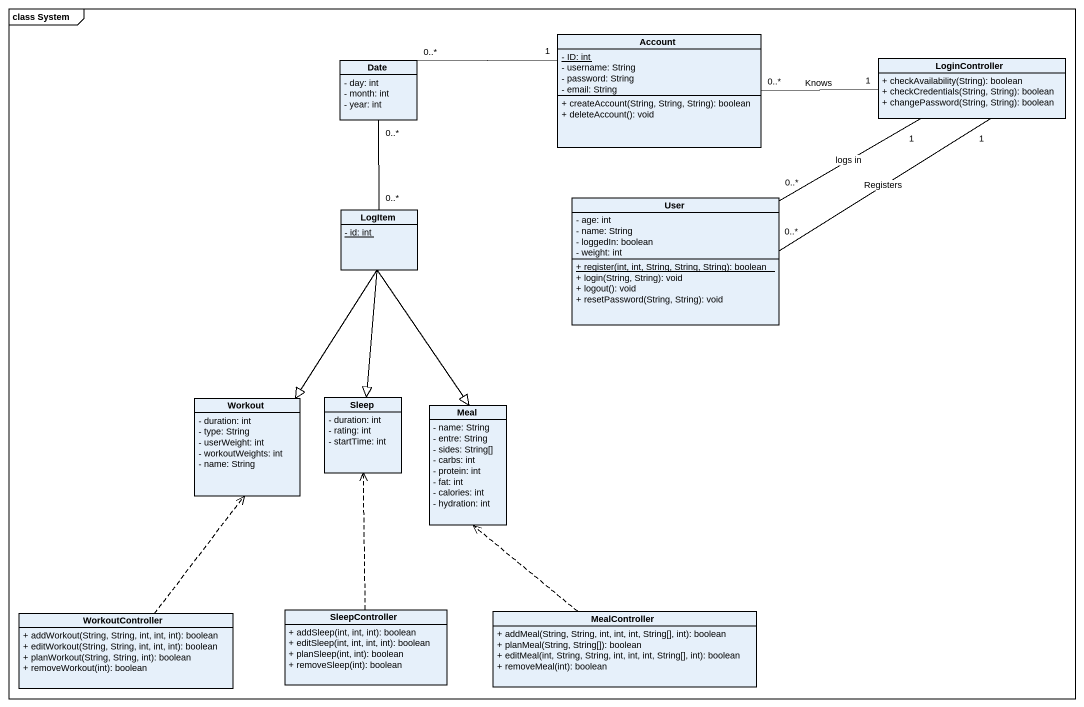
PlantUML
@startuml
mainframe class System
hide circle
hide empty members
skinparam classAttributeIconSize 0
class Account {
  {static} - ID: int
  - username: String
  - password: String
  - email: String
  + createAccount(String, String, String): boolean
  + deleteAccount(): void
}
class Date {
  - day: int
  - month: int
  - year: int
}
class LoginController {
  + checkAvailability(String): boolean
  + checkCredentials(String, String): boolean
  + changePassword(String, String): boolean
}
class LogItem {
  {static} - id: int
}
class User {
  - age: int
  - name: String
  - loggedIn: boolean
  - weight: int
  {static} + register(int, int, String, String, String): boolean
  + login(String, String): void
  + logout(): void
  + resetPassword(String, String): void
}
class Workout {
  - duration: int
  - type: String
  - userWeight: int
  - workoutWeights: int
  - name: String
}
class Sleep {
  - duration: int
  - rating: int
  - startTime: int
}
class Meal {
  - name: String
  - entre: String
  - sides: String[]
  - carbs: int
  - protein: int
  - fat: int
  - calories: int
  - hydration: int
}
class WorkoutController {
  + addWorkout(String, String, int, int, int): boolean
  + editWorkout(String, String, int, int, int): boolean
  + planWorkout(String, String, int): boolean
  + removeWorkout(int): boolean
}
class SleepController {
  + addSleep(int, int, int): boolean
  + editSleep(int, int, int, int): boolean
  + planSleep(int, int): boolean
  + removeSleep(int): boolean
}
class MealController {
  + addMeal(String, String, int, int, int, String[], int): boolean
  + planMeal(String, String[]): boolean
  + editMeal(int, String, String, int, int, int, String[], int): boolean
  + removeMeal(int): boolean
}
Account "0..*" -right- "1" LoginController : Knows
Date "0..*" -right- "1" Account
LogItem "0..*" -up- "0..*" Date
LogItem --|> Workout
LogItem --|> Sleep
LogItem --|> Meal
User "0..*" -right- "1" LoginController : logs in
User "0..*" -right- "1" LoginController : Registers
WorkoutController .up.> Workout
SleepController .up.> Sleep
MealController .up.> Meal
@enduml
